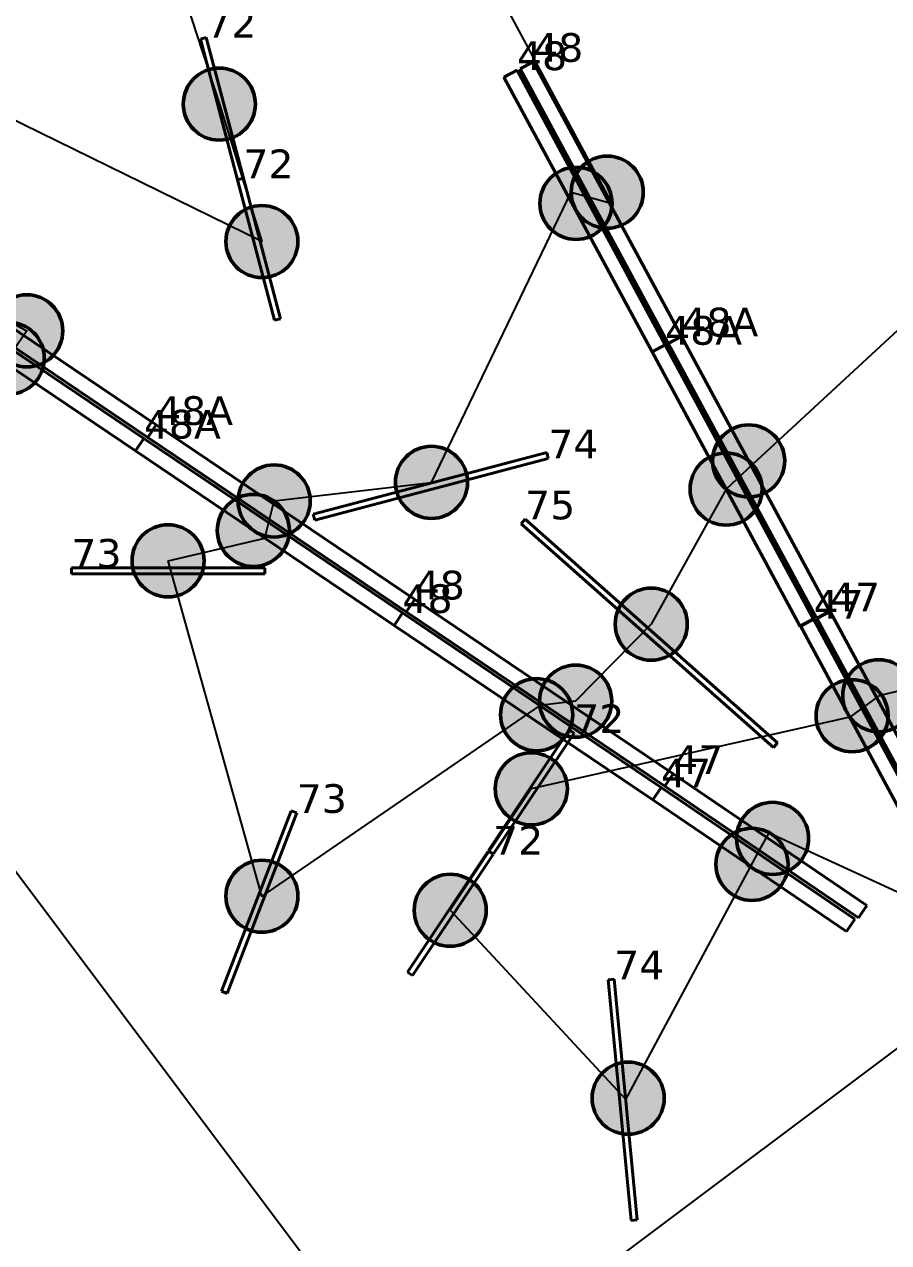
# Model space of a CAD drawing. Header units: millimetres. Extents: x -243740 to 150609, y -473655 to -165121.
# Drawn here: x 41492 to 46918, y -346754 to -339110 of the extents above; entities that cross this region are included whole.
import ezdxf

# ---------------------------------------------------------------- set-up
doc = ezdxf.new("R2010")
doc.units = ezdxf.units.MM
doc.layers.add('_Гр.ЩД-1C.10.4.I7.8', color=6, linetype='Continuous')
doc.layers.add('_Гр.ЩД-1C.10.4.I8.1', color=6, linetype='Continuous')
for name, color, linetype, lineweight in [('_освещение_dali', 3, 'Continuous', 50), ('DLX_FL1_LUM 122', 1, 'Continuous', 40), ('DLX_FL1_LUM 222', 5, 'Continuous', 40), ('DLX_LUM 12', 5, 'Continuous', 40), ('DLX_LUM 17', 5, 'Continuous', 40), ('DLX_LUM 4', 5, 'Continuous', 40), ('DLX_LUM 6', 5, 'Continuous', 40), ('DLX_LUM 9', 5, 'Continuous', 40)]:
    doc.layers.add(name, color=color, linetype=linetype, lineweight=lineweight)
doc.styles.add('TableTextStyle', font='')
doc.styles.get('TableTextStyle').set_extended_font_data('VERDANA.TTF')
doc.linetypes.add('Truba', pattern='A,3e-05,[4,MSH_7,S=1,R=0,X=0,Y=0],-3.022072', length=3.022102)

# ---------------------------------------------------------------- blocks, each defined once
blk = doc.blocks.new('A$Caabd1818')
at = {"layer": 'DLX_FL1_LUM 122'}
for points in [[(41564.2, 56409.7, 0), (41646.9, 56454.3, 0)], [(41646.9, 56454.3, 0), (41564.2, 56409.7, 0)], [(41646.9, 56454.3, 0), (41564.2, 56409.7, 0)], [(41564.2, 56409.7, 0), (41646.9, 56454.3, 0)], [(41646.9, 56454.3, 0), (41646.9, 56454.3, 0)], [(41646.9, 56454.3, 0), (42577.1, 54731.4, 0)], [(42577.1, 54731.4, 0), (41646.9, 56454.3, 0)], [(41646.9, 56454.3, 0), (41646.9, 56454.3, 0)], [(42577.1, 54731.4, 0), (41646.9, 56454.3, 0)], [(41646.9, 56454.3, 0), (42577.1, 54731.4, 0)], [(41462.4, 56357.5, 0), (41545.2, 56402.1, 0)], [(41545.2, 56402.1, 0), (41462.4, 56357.5, 0)], [(41545.2, 56402.1, 0), (41462.4, 56357.5, 0)], [(41462.4, 56357.5, 0), (41545.2, 56402.1, 0)], [(42392.6, 54634.5, 0), (41462.4, 56357.5, 0)], [(41462.4, 56357.5, 0), (41462.4, 56357.5, 0)], [(41462.4, 56357.5, 0), (42392.6, 54634.5, 0)], [(41462.4, 56357.5, 0), (41462.4, 56357.5, 0)], [(41462.4, 56357.5, 0), (42392.6, 54634.5, 0)], [(42392.6, 54634.5, 0), (41462.4, 56357.5, 0)], [(41545.2, 56402.1, 0), (41545.2, 56402.1, 0)], [(41545.2, 56402.1, 0), (42475.4, 54679.2, 0)], [(42475.4, 54679.2, 0), (41545.2, 56402.1, 0)], [(41545.2, 56402.1, 0), (41545.2, 56402.1, 0)], [(42475.4, 54679.2, 0), (41545.2, 56402.1, 0)], [(41545.2, 56402.1, 0), (42475.4, 54679.2, 0)], [(42494.4, 54686.7, 0), (41564.2, 56409.7, 0)], [(41564.2, 56409.7, 0), (41564.2, 56409.7, 0)], [(41564.2, 56409.7, 0), (42494.4, 54686.7, 0)], [(41564.2, 56409.7, 0), (41564.2, 56409.7, 0)], [(41564.2, 56409.7, 0), (42494.4, 54686.7, 0)], [(42494.4, 54686.7, 0), (41564.2, 56409.7, 0)], [(38296.7, 55820.7, 0), (38349.3, 55898.6, 0)], [(38349.3, 55898.6, 0), (38296.7, 55820.7, 0)], [(38349.3, 55898.6, 0), (38296.7, 55820.7, 0)], [(38296.7, 55820.7, 0), (38349.3, 55898.6, 0)], [(38349.3, 55898.6, 0), (38349.3, 55898.6, 0)], [(38349.3, 55898.6, 0), (39972.7, 54803.9, 0)], [(39972.7, 54803.9, 0), (38349.3, 55898.6, 0)], [(38349.3, 55898.6, 0), (38349.3, 55898.6, 0)], [(39972.7, 54803.9, 0), (38349.3, 55898.6, 0)], [(38349.3, 55898.6, 0), (39972.7, 54803.9, 0)], [(38220.2, 55735.5, 0), (38272.8, 55813.4, 0)], [(38272.8, 55813.4, 0), (38220.2, 55735.5, 0)], [(38272.8, 55813.4, 0), (38220.2, 55735.5, 0)], [(38220.2, 55735.5, 0), (38272.8, 55813.4, 0)], [(38272.8, 55813.4, 0), (38272.8, 55813.4, 0)], [(38272.8, 55813.4, 0), (39896.2, 54718.7, 0)], [(39896.2, 54718.7, 0), (38272.8, 55813.4, 0)], [(38272.8, 55813.4, 0), (38272.8, 55813.4, 0)], [(39896.2, 54718.7, 0), (38272.8, 55813.4, 0)], [(38272.8, 55813.4, 0), (39896.2, 54718.7, 0)], [(39920.1, 54726, 0), (38296.7, 55820.7, 0)], [(38296.7, 55820.7, 0), (38296.7, 55820.7, 0)], [(38296.7, 55820.7, 0), (39920.1, 54726, 0)], [(38296.7, 55820.7, 0), (38296.7, 55820.7, 0)], [(38296.7, 55820.7, 0), (39920.1, 54726, 0)], [(39920.1, 54726, 0), (38296.7, 55820.7, 0)], [(39843.6, 54640.8, 0), (38220.2, 55735.5, 0)], [(38220.2, 55735.5, 0), (38220.2, 55735.5, 0)], [(38220.2, 55735.5, 0), (39843.6, 54640.8, 0)], [(38220.2, 55735.5, 0), (38220.2, 55735.5, 0)], [(38220.2, 55735.5, 0), (39843.6, 54640.8, 0)], [(39843.6, 54640.8, 0), (38220.2, 55735.5, 0)], [(39972.7, 54803.9, 0), (39920.1, 54726, 0)], [(39920.1, 54726, 0), (39972.7, 54803.9, 0)], [(39920.1, 54726, 0), (39972.7, 54803.9, 0)], [(39972.7, 54803.9, 0), (39920.1, 54726, 0)], [(39972.7, 54803.9, 0), (39972.7, 54803.9, 0)], [(39972.7, 54803.9, 0), (39972.7, 54803.9, 0)], [(39896.2, 54718.7, 0), (39843.6, 54640.8, 0)], [(39843.6, 54640.8, 0), (39896.2, 54718.7, 0)], [(39843.6, 54640.8, 0), (39896.2, 54718.7, 0)], [(39896.2, 54718.7, 0), (39843.6, 54640.8, 0)], [(39896.2, 54718.7, 0), (39896.2, 54718.7, 0)], [(39896.2, 54718.7, 0), (39896.2, 54718.7, 0)], [(39920.1, 54726, 0), (39920.1, 54726, 0)], [(39920.1, 54726, 0), (39920.1, 54726, 0)], [(42475.4, 54679.2, 0), (42392.6, 54634.5, 0)], [(42392.6, 54634.5, 0), (42475.4, 54679.2, 0)], [(42392.6, 54634.5, 0), (42475.4, 54679.2, 0)], [(42475.4, 54679.2, 0), (42392.6, 54634.5, 0)], [(42475.4, 54679.2, 0), (42475.4, 54679.2, 0)], [(42475.4, 54679.2, 0), (42475.4, 54679.2, 0)], [(42577.1, 54731.4, 0), (42494.4, 54686.7, 0)], [(42494.4, 54686.7, 0), (42577.1, 54731.4, 0)], [(42494.4, 54686.7, 0), (42577.1, 54731.4, 0)], [(42577.1, 54731.4, 0), (42494.4, 54686.7, 0)], [(42494.4, 54686.7, 0), (42494.4, 54686.7, 0)], [(42494.4, 54686.7, 0), (42494.4, 54686.7, 0)], [(42577.1, 54731.4, 0), (42577.1, 54731.4, 0)], [(42577.1, 54731.4, 0), (42577.1, 54731.4, 0)], [(39843.6, 54640.8, 0), (39843.6, 54640.8, 0)], [(39843.6, 54640.8, 0), (39843.6, 54640.8, 0)], [(42392.6, 54634.5, 0), (42392.6, 54634.5, 0)], [(42392.6, 54634.5, 0), (42392.6, 54634.5, 0)]]:
    blk.add_polyline3d(points, dxfattribs=at)
at = {"layer": 'DLX_FL1_LUM 222'}
for points in [[(40634, 58132.6, 0), (40716.7, 58177.3, 0)], [(40716.7, 58177.3, 0), (40634, 58132.6, 0)], [(40716.7, 58177.3, 0), (40634, 58132.6, 0)], [(40634, 58132.6, 0), (40716.7, 58177.3, 0)], [(40716.7, 58177.3, 0), (40716.7, 58177.3, 0)], [(40716.7, 58177.3, 0), (41646.9, 56454.3, 0)], [(41646.9, 56454.3, 0), (40716.7, 58177.3, 0)], [(40716.7, 58177.3, 0), (40716.7, 58177.3, 0)], [(41646.9, 56454.3, 0), (40716.7, 58177.3, 0)], [(40716.7, 58177.3, 0), (41646.9, 56454.3, 0)], [(40532.2, 58080.4, 0), (40615, 58125.1, 0)], [(40615, 58125.1, 0), (40532.2, 58080.4, 0)], [(40615, 58125.1, 0), (40532.2, 58080.4, 0)], [(40532.2, 58080.4, 0), (40615, 58125.1, 0)], [(40615, 58125.1, 0), (40615, 58125.1, 0)], [(40615, 58125.1, 0), (41545.2, 56402.1, 0)], [(41545.2, 56402.1, 0), (40615, 58125.1, 0)], [(40615, 58125.1, 0), (40615, 58125.1, 0)], [(41545.2, 56402.1, 0), (40615, 58125.1, 0)], [(40615, 58125.1, 0), (41545.2, 56402.1, 0)], [(41564.2, 56409.7, 0), (40634, 58132.6, 0)], [(40634, 58132.6, 0), (40634, 58132.6, 0)], [(40634, 58132.6, 0), (41564.2, 56409.7, 0)], [(40634, 58132.6, 0), (40634, 58132.6, 0)], [(40634, 58132.6, 0), (41564.2, 56409.7, 0)], [(41564.2, 56409.7, 0), (40634, 58132.6, 0)], [(41462.4, 56357.5, 0), (40532.2, 58080.4, 0)], [(40532.2, 58080.4, 0), (40532.2, 58080.4, 0)], [(40532.2, 58080.4, 0), (41462.4, 56357.5, 0)], [(40532.2, 58080.4, 0), (40532.2, 58080.4, 0)], [(40532.2, 58080.4, 0), (41462.4, 56357.5, 0)], [(41462.4, 56357.5, 0), (40532.2, 58080.4, 0)], [(36725.9, 56993.3, 0), (38349.3, 55898.6, 0)], [(38349.3, 55898.6, 0), (36725.9, 56993.3, 0)], [(38349.3, 55898.6, 0), (36725.9, 56993.3, 0)], [(36725.9, 56993.3, 0), (38349.3, 55898.6, 0)], [(36649.4, 56908.1, 0), (38272.8, 55813.4, 0)], [(38272.8, 55813.4, 0), (36649.4, 56908.1, 0)], [(38272.8, 55813.4, 0), (36649.4, 56908.1, 0)], [(36649.4, 56908.1, 0), (38272.8, 55813.4, 0)], [(38296.7, 55820.7, 0), (36673.3, 56915.4, 0)], [(36673.3, 56915.4, 0), (38296.7, 55820.7, 0)], [(36673.3, 56915.4, 0), (38296.7, 55820.7, 0)], [(38296.7, 55820.7, 0), (36673.3, 56915.4, 0)], [(38220.2, 55735.5, 0), (36596.8, 56830.2, 0)], [(36596.8, 56830.2, 0), (38220.2, 55735.5, 0)], [(36596.8, 56830.2, 0), (38220.2, 55735.5, 0)], [(38220.2, 55735.5, 0), (36596.8, 56830.2, 0)], [(41646.9, 56454.3, 0), (41564.2, 56409.7, 0)], [(41564.2, 56409.7, 0), (41646.9, 56454.3, 0)], [(41564.2, 56409.7, 0), (41646.9, 56454.3, 0)], [(41646.9, 56454.3, 0), (41564.2, 56409.7, 0)], [(41646.9, 56454.3, 0), (41646.9, 56454.3, 0)], [(41646.9, 56454.3, 0), (41646.9, 56454.3, 0)], [(41545.2, 56402.1, 0), (41462.4, 56357.5, 0)], [(41462.4, 56357.5, 0), (41545.2, 56402.1, 0)], [(41462.4, 56357.5, 0), (41545.2, 56402.1, 0)], [(41545.2, 56402.1, 0), (41462.4, 56357.5, 0)], [(41462.4, 56357.5, 0), (41462.4, 56357.5, 0)], [(41462.4, 56357.5, 0), (41462.4, 56357.5, 0)], [(41545.2, 56402.1, 0), (41545.2, 56402.1, 0)], [(41545.2, 56402.1, 0), (41545.2, 56402.1, 0)], [(41564.2, 56409.7, 0), (41564.2, 56409.7, 0)], [(41564.2, 56409.7, 0), (41564.2, 56409.7, 0)], [(38349.3, 55898.6, 0), (38296.7, 55820.7, 0)], [(38296.7, 55820.7, 0), (38349.3, 55898.6, 0)], [(38296.7, 55820.7, 0), (38349.3, 55898.6, 0)], [(38349.3, 55898.6, 0), (38296.7, 55820.7, 0)], [(38349.3, 55898.6, 0), (38349.3, 55898.6, 0)], [(38349.3, 55898.6, 0), (38349.3, 55898.6, 0)], [(38272.8, 55813.4, 0), (38220.2, 55735.5, 0)], [(38220.2, 55735.5, 0), (38272.8, 55813.4, 0)], [(38220.2, 55735.5, 0), (38272.8, 55813.4, 0)], [(38272.8, 55813.4, 0), (38220.2, 55735.5, 0)], [(38272.8, 55813.4, 0), (38272.8, 55813.4, 0)], [(38272.8, 55813.4, 0), (38272.8, 55813.4, 0)], [(38296.7, 55820.7, 0), (38296.7, 55820.7, 0)], [(38296.7, 55820.7, 0), (38296.7, 55820.7, 0)], [(38220.2, 55735.5, 0), (38220.2, 55735.5, 0)], [(38220.2, 55735.5, 0), (38220.2, 55735.5, 0)], [(39920.1, 54726, 0), (39972.7, 54803.9, 0)], [(39972.7, 54803.9, 0), (39920.1, 54726, 0)], [(39972.7, 54803.9, 0), (39920.1, 54726, 0)], [(39920.1, 54726, 0), (39972.7, 54803.9, 0)], [(39972.7, 54803.9, 0), (39972.7, 54803.9, 0)], [(39972.7, 54803.9, 0), (41596.1, 53709.2, 0)], [(41596.1, 53709.2, 0), (39972.7, 54803.9, 0)], [(39972.7, 54803.9, 0), (39972.7, 54803.9, 0)], [(41596.1, 53709.2, 0), (39972.7, 54803.9, 0)], [(39972.7, 54803.9, 0), (41596.1, 53709.2, 0)], [(39843.6, 54640.8, 0), (39896.2, 54718.7, 0)], [(39896.2, 54718.7, 0), (39843.6, 54640.8, 0)], [(39896.2, 54718.7, 0), (39843.6, 54640.8, 0)], [(39843.6, 54640.8, 0), (39896.2, 54718.7, 0)], [(39896.2, 54718.7, 0), (39896.2, 54718.7, 0)], [(39896.2, 54718.7, 0), (41519.6, 53624, 0)], [(41519.6, 53624, 0), (39896.2, 54718.7, 0)], [(39896.2, 54718.7, 0), (39896.2, 54718.7, 0)], [(41519.6, 53624, 0), (39896.2, 54718.7, 0)], [(39896.2, 54718.7, 0), (41519.6, 53624, 0)], [(41543.5, 53631.3, 0), (39920.1, 54726, 0)], [(39920.1, 54726, 0), (39920.1, 54726, 0)], [(39920.1, 54726, 0), (41543.5, 53631.3, 0)], [(39920.1, 54726, 0), (39920.1, 54726, 0)], [(39920.1, 54726, 0), (41543.5, 53631.3, 0)], [(41543.5, 53631.3, 0), (39920.1, 54726, 0)], [(41467, 53546.1, 0), (39843.6, 54640.8, 0)], [(39843.6, 54640.8, 0), (39843.6, 54640.8, 0)], [(39843.6, 54640.8, 0), (41467, 53546.1, 0)], [(39843.6, 54640.8, 0), (39843.6, 54640.8, 0)], [(39843.6, 54640.8, 0), (41467, 53546.1, 0)], [(41467, 53546.1, 0), (39843.6, 54640.8, 0)], [(41596.1, 53709.2, 0), (41543.5, 53631.3, 0)], [(41543.5, 53631.3, 0), (41596.1, 53709.2, 0)], [(41543.5, 53631.3, 0), (41596.1, 53709.2, 0)], [(41596.1, 53709.2, 0), (41543.5, 53631.3, 0)], [(41596.1, 53709.2, 0), (41596.1, 53709.2, 0)], [(41596.1, 53709.2, 0), (41596.1, 53709.2, 0)], [(41519.6, 53624, 0), (41467, 53546.1, 0)], [(41467, 53546.1, 0), (41519.6, 53624, 0)], [(41467, 53546.1, 0), (41519.6, 53624, 0)], [(41519.6, 53624, 0), (41467, 53546.1, 0)], [(41519.6, 53624, 0), (41519.6, 53624, 0)], [(41519.6, 53624, 0), (41519.6, 53624, 0)], [(41543.5, 53631.3, 0), (41543.5, 53631.3, 0)], [(41543.5, 53631.3, 0), (41543.5, 53631.3, 0)], [(41467, 53546.1, 0), (41467, 53546.1, 0)], [(41467, 53546.1, 0), (41467, 53546.1, 0)]]:
    blk.add_polyline3d(points, dxfattribs=at)
at = {"layer": 'DLX_LUM 12'}
for points in [[(39336, 55338.5, 0), (40801.7, 55725.7, 0)], [(40801.7, 55725.7, 0), (39336, 55338.5, 0)], [(40801.7, 55725.7, 0), (39336, 55338.5, 0)], [(39336, 55338.5, 0), (40801.7, 55725.7, 0)], [(40811.4, 55688.9, 0), (39345.7, 55301.8, 0)], [(39345.7, 55301.8, 0), (40811.4, 55688.9, 0)], [(39345.7, 55301.8, 0), (40811.4, 55688.9, 0)], [(40811.4, 55688.9, 0), (39345.7, 55301.8, 0)], [(40801.7, 55725.7, 0), (40801.7, 55725.7, 0)], [(40801.7, 55725.7, 0), (40811.4, 55688.9, 0)], [(40811.4, 55688.9, 0), (40801.7, 55725.7, 0)], [(40801.7, 55725.7, 0), (40801.7, 55725.7, 0)], [(40811.4, 55688.9, 0), (40801.7, 55725.7, 0)], [(40801.7, 55725.7, 0), (40811.4, 55688.9, 0)], [(40811.4, 55688.9, 0), (40811.4, 55688.9, 0)], [(40811.4, 55688.9, 0), (40811.4, 55688.9, 0)], [(39345.7, 55301.8, 0), (39336, 55338.5, 0)], [(39336, 55338.5, 0), (39336, 55338.5, 0)], [(39336, 55338.5, 0), (39345.7, 55301.8, 0)], [(39336, 55338.5, 0), (39336, 55338.5, 0)], [(39336, 55338.5, 0), (39345.7, 55301.8, 0)], [(39345.7, 55301.8, 0), (39336, 55338.5, 0)], [(39345.7, 55301.8, 0), (39345.7, 55301.8, 0)], [(39345.7, 55301.8, 0), (39345.7, 55301.8, 0)], [(41187.5, 52416.6, 0), (41225.3, 52420.3, 0)], [(41225.3, 52420.3, 0), (41187.5, 52416.6, 0)], [(41225.3, 52420.3, 0), (41187.5, 52416.6, 0)], [(41187.5, 52416.6, 0), (41225.3, 52420.3, 0)], [(41331.7, 50907.5, 0), (41187.5, 52416.6, 0)], [(41187.5, 52416.6, 0), (41187.5, 52416.6, 0)], [(41187.5, 52416.6, 0), (41331.7, 50907.5, 0)], [(41187.5, 52416.6, 0), (41187.5, 52416.6, 0)], [(41187.5, 52416.6, 0), (41331.7, 50907.5, 0)], [(41331.7, 50907.5, 0), (41187.5, 52416.6, 0)], [(41225.3, 52420.3, 0), (41225.3, 52420.3, 0)], [(41225.3, 52420.3, 0), (41369.6, 50911.1, 0)], [(41369.6, 50911.1, 0), (41225.3, 52420.3, 0)], [(41225.3, 52420.3, 0), (41225.3, 52420.3, 0)], [(41369.6, 50911.1, 0), (41225.3, 52420.3, 0)], [(41225.3, 52420.3, 0), (41369.6, 50911.1, 0)], [(41369.6, 50911.1, 0), (41331.7, 50907.5, 0)], [(41331.7, 50907.5, 0), (41369.6, 50911.1, 0)], [(41331.7, 50907.5, 0), (41369.6, 50911.1, 0)], [(41369.6, 50911.1, 0), (41331.7, 50907.5, 0)], [(41331.7, 50907.5, 0), (41331.7, 50907.5, 0)], [(41331.7, 50907.5, 0), (41331.7, 50907.5, 0)], [(41369.6, 50911.1, 0), (41369.6, 50911.1, 0)], [(41369.6, 50911.1, 0), (41369.6, 50911.1, 0)]]:
    blk.add_polyline3d(points, dxfattribs=at)
at = {"layer": 'DLX_LUM 17'}
for points in [[(40640.7, 55278.1, 0), (40665.8, 55306.5, 0)], [(40665.8, 55306.5, 0), (40640.7, 55278.1, 0)], [(40665.8, 55306.5, 0), (40640.7, 55278.1, 0)], [(40640.7, 55278.1, 0), (40665.8, 55306.5, 0)], [(42225.1, 53875.6, 0), (40640.7, 55278.1, 0)], [(40640.7, 55278.1, 0), (40640.7, 55278.1, 0)], [(40640.7, 55278.1, 0), (42225.1, 53875.6, 0)], [(40640.7, 55278.1, 0), (40640.7, 55278.1, 0)], [(40640.7, 55278.1, 0), (42225.1, 53875.6, 0)], [(42225.1, 53875.6, 0), (40640.7, 55278.1, 0)], [(40665.8, 55306.5, 0), (40665.8, 55306.5, 0)], [(40665.8, 55306.5, 0), (42250.3, 53904, 0)], [(42250.3, 53904, 0), (40665.8, 55306.5, 0)], [(40665.8, 55306.5, 0), (40665.8, 55306.5, 0)], [(42250.3, 53904, 0), (40665.8, 55306.5, 0)], [(40665.8, 55306.5, 0), (42250.3, 53904, 0)], [(42250.3, 53904, 0), (42225.1, 53875.6, 0)], [(42225.1, 53875.6, 0), (42250.3, 53904, 0)], [(42225.1, 53875.6, 0), (42250.3, 53904, 0)], [(42250.3, 53904, 0), (42225.1, 53875.6, 0)], [(42250.3, 53904, 0), (42250.3, 53904, 0)], [(42250.3, 53904, 0), (42250.3, 53904, 0)], [(42225.1, 53875.6, 0), (42225.1, 53875.6, 0)], [(42225.1, 53875.6, 0), (42225.1, 53875.6, 0)]]:
    blk.add_polyline3d(points, dxfattribs=at)
at = {"layer": 'DLX_LUM 4'}
for points in [[(42394, 54638.2, 0), (42476.7, 54682.9, 0)], [(42476.7, 54682.9, 0), (42394, 54638.2, 0)], [(42476.7, 54682.9, 0), (42394, 54638.2, 0)], [(42394, 54638.2, 0), (42476.7, 54682.9, 0)], [(42476.7, 54682.9, 0), (42476.7, 54682.9, 0)], [(42476.7, 54682.9, 0), (43175.1, 53389.4, 0)], [(43175.1, 53389.4, 0), (42476.7, 54682.9, 0)], [(42476.7, 54682.9, 0), (42476.7, 54682.9, 0)], [(43175.1, 53389.4, 0), (42476.7, 54682.9, 0)], [(42476.7, 54682.9, 0), (43175.1, 53389.4, 0)], [(42497.7, 54683.6, 0), (42580.4, 54728.2, 0)], [(42580.4, 54728.2, 0), (42497.7, 54683.6, 0)], [(42580.4, 54728.2, 0), (42497.7, 54683.6, 0)], [(42497.7, 54683.6, 0), (42580.4, 54728.2, 0)], [(43196.1, 53390.1, 0), (42497.7, 54683.6, 0)], [(42497.7, 54683.6, 0), (42497.7, 54683.6, 0)], [(42497.7, 54683.6, 0), (43196.1, 53390.1, 0)], [(42497.7, 54683.6, 0), (42497.7, 54683.6, 0)], [(42497.7, 54683.6, 0), (43196.1, 53390.1, 0)], [(43196.1, 53390.1, 0), (42497.7, 54683.6, 0)], [(42580.4, 54728.2, 0), (42580.4, 54728.2, 0)], [(42580.4, 54728.2, 0), (43278.8, 53434.7, 0)], [(43278.8, 53434.7, 0), (42580.4, 54728.2, 0)], [(42580.4, 54728.2, 0), (42580.4, 54728.2, 0)], [(43278.8, 53434.7, 0), (42580.4, 54728.2, 0)], [(42580.4, 54728.2, 0), (43278.8, 53434.7, 0)], [(43092.3, 53344.7, 0), (42394, 54638.2, 0)], [(42394, 54638.2, 0), (42394, 54638.2, 0)], [(42394, 54638.2, 0), (43092.3, 53344.7, 0)], [(42394, 54638.2, 0), (42394, 54638.2, 0)], [(42394, 54638.2, 0), (43092.3, 53344.7, 0)], [(43092.3, 53344.7, 0), (42394, 54638.2, 0)], [(41543.4, 53631.4, 0), (41596.2, 53709.1, 0)], [(41596.2, 53709.1, 0), (41543.4, 53631.4, 0)], [(41596.2, 53709.1, 0), (41543.4, 53631.4, 0)], [(41543.4, 53631.4, 0), (41596.2, 53709.1, 0)], [(41596.2, 53709.1, 0), (41596.2, 53709.1, 0)], [(41596.2, 53709.1, 0), (42811.8, 52882.6, 0)], [(42811.8, 52882.6, 0), (41596.2, 53709.1, 0)], [(41596.2, 53709.1, 0), (41596.2, 53709.1, 0)], [(42811.8, 52882.6, 0), (41596.2, 53709.1, 0)], [(41596.2, 53709.1, 0), (42811.8, 52882.6, 0)], [(41466.9, 53546.2, 0), (41519.7, 53623.9, 0)], [(41519.7, 53623.9, 0), (41466.9, 53546.2, 0)], [(41519.7, 53623.9, 0), (41466.9, 53546.2, 0)], [(41466.9, 53546.2, 0), (41519.7, 53623.9, 0)], [(41519.7, 53623.9, 0), (41519.7, 53623.9, 0)], [(41519.7, 53623.9, 0), (42735.3, 52797.4, 0)], [(42735.3, 52797.4, 0), (41519.7, 53623.9, 0)], [(41519.7, 53623.9, 0), (41519.7, 53623.9, 0)], [(42735.3, 52797.4, 0), (41519.7, 53623.9, 0)], [(41519.7, 53623.9, 0), (42735.3, 52797.4, 0)], [(42759, 52804.8, 0), (41543.4, 53631.4, 0)], [(41543.4, 53631.4, 0), (41543.4, 53631.4, 0)], [(41543.4, 53631.4, 0), (42759, 52804.8, 0)], [(41543.4, 53631.4, 0), (41543.4, 53631.4, 0)], [(41543.4, 53631.4, 0), (42759, 52804.8, 0)], [(42759, 52804.8, 0), (41543.4, 53631.4, 0)], [(42682.5, 52719.6, 0), (41466.9, 53546.2, 0)], [(41466.9, 53546.2, 0), (41466.9, 53546.2, 0)], [(41466.9, 53546.2, 0), (42682.5, 52719.6, 0)], [(41466.9, 53546.2, 0), (41466.9, 53546.2, 0)], [(41466.9, 53546.2, 0), (42682.5, 52719.6, 0)], [(42682.5, 52719.6, 0), (41466.9, 53546.2, 0)], [(42811.8, 52882.6, 0), (42759, 52804.8, 0)], [(42759, 52804.8, 0), (42811.8, 52882.6, 0)], [(42759, 52804.8, 0), (42811.8, 52882.6, 0)], [(42811.8, 52882.6, 0), (42759, 52804.8, 0)], [(42811.8, 52882.6, 0), (42811.8, 52882.6, 0)], [(42811.8, 52882.6, 0), (42811.8, 52882.6, 0)], [(42735.3, 52797.4, 0), (42682.5, 52719.6, 0)], [(42682.5, 52719.6, 0), (42735.3, 52797.4, 0)], [(42682.5, 52719.6, 0), (42735.3, 52797.4, 0)], [(42735.3, 52797.4, 0), (42682.5, 52719.6, 0)], [(42735.3, 52797.4, 0), (42735.3, 52797.4, 0)], [(42735.3, 52797.4, 0), (42735.3, 52797.4, 0)], [(42759, 52804.8, 0), (42759, 52804.8, 0)], [(42759, 52804.8, 0), (42759, 52804.8, 0)], [(42682.5, 52719.6, 0), (42682.5, 52719.6, 0)], [(42682.5, 52719.6, 0), (42682.5, 52719.6, 0)]]:
    blk.add_polyline3d(points, dxfattribs=at)
at = {"layer": 'DLX_LUM 6'}
for points in [[(37817.7, 54964.9, 0), (37817.7, 55002.9, 0)], [(37817.7, 55002.9, 0), (37817.7, 55002.9, 0)], [(37817.7, 55002.9, 0), (37817.7, 54964.9, 0)], [(37817.7, 55002.9, 0), (39031.7, 55002.9, 0)], [(39031.7, 55002.9, 0), (37817.7, 55002.9, 0)], [(37817.7, 55002.9, 0), (37817.7, 55002.9, 0)], [(39031.7, 55002.9, 0), (37817.7, 55002.9, 0)], [(37817.7, 55002.9, 0), (37817.7, 54964.9, 0)], [(37817.7, 54964.9, 0), (37817.7, 55002.9, 0)], [(37817.7, 55002.9, 0), (39031.7, 55002.9, 0)], [(39031.7, 54964.9, 0), (37817.7, 54964.9, 0)], [(37817.7, 54964.9, 0), (37817.7, 54964.9, 0)], [(37817.7, 54964.9, 0), (39031.7, 54964.9, 0)], [(37817.7, 54964.9, 0), (37817.7, 54964.9, 0)], [(37817.7, 54964.9, 0), (39031.7, 54964.9, 0)], [(39031.7, 54964.9, 0), (37817.7, 54964.9, 0)], [(39031.7, 55002.9, 0), (39031.7, 55002.9, 0)], [(39031.7, 55002.9, 0), (39031.7, 54964.9, 0)], [(39031.7, 54964.9, 0), (39031.7, 55002.9, 0)], [(39031.7, 55002.9, 0), (39031.7, 55002.9, 0)], [(39031.7, 54964.9, 0), (39031.7, 55002.9, 0)], [(39031.7, 55002.9, 0), (39031.7, 54964.9, 0)], [(39031.7, 54964.9, 0), (39031.7, 54964.9, 0)], [(39031.7, 54964.9, 0), (39031.7, 54964.9, 0)], [(38760, 52345.5, 0), (39197.2, 53478.1, 0)], [(39197.2, 53478.1, 0), (38760, 52345.5, 0)], [(39197.2, 53478.1, 0), (38760, 52345.5, 0)], [(38760, 52345.5, 0), (39197.2, 53478.1, 0)], [(39232.6, 53464.4, 0), (38795.5, 52331.8, 0)], [(38795.5, 52331.8, 0), (39232.6, 53464.4, 0)], [(38795.5, 52331.8, 0), (39232.6, 53464.4, 0)], [(39232.6, 53464.4, 0), (38795.5, 52331.8, 0)], [(39197.2, 53478.1, 0), (39197.2, 53478.1, 0)], [(39197.2, 53478.1, 0), (39232.6, 53464.4, 0)], [(39232.6, 53464.4, 0), (39197.2, 53478.1, 0)], [(39197.2, 53478.1, 0), (39197.2, 53478.1, 0)], [(39232.6, 53464.4, 0), (39197.2, 53478.1, 0)], [(39197.2, 53478.1, 0), (39232.6, 53464.4, 0)], [(39232.6, 53464.4, 0), (39232.6, 53464.4, 0)], [(39232.6, 53464.4, 0), (39232.6, 53464.4, 0)], [(38760, 52345.5, 0), (38760, 52345.5, 0)], [(38795.5, 52331.8, 0), (38760, 52345.5, 0)], [(38760, 52345.5, 0), (38760, 52345.5, 0)], [(38760, 52345.5, 0), (38795.5, 52331.8, 0)], [(38760, 52345.5, 0), (38795.5, 52331.8, 0)], [(38795.5, 52331.8, 0), (38760, 52345.5, 0)], [(38795.5, 52331.8, 0), (38795.5, 52331.8, 0)], [(38795.5, 52331.8, 0), (38795.5, 52331.8, 0)]]:
    blk.add_polyline3d(points, dxfattribs=at)
at = {"layer": 'DLX_LUM 9'}
for points in [[(38627.8, 58319.2, 0), (38664.5, 58328.9, 0)], [(38664.5, 58328.9, 0), (38627.8, 58319.2, 0)], [(38664.5, 58328.9, 0), (38627.8, 58319.2, 0)], [(38627.8, 58319.2, 0), (38664.5, 58328.9, 0)], [(38664.5, 58328.9, 0), (38664.5, 58328.9, 0)], [(38664.5, 58328.9, 0), (38897.4, 57447.1, 0)], [(38897.4, 57447.1, 0), (38664.5, 58328.9, 0)], [(38664.5, 58328.9, 0), (38664.5, 58328.9, 0)], [(38897.4, 57447.1, 0), (38664.5, 58328.9, 0)], [(38664.5, 58328.9, 0), (38897.4, 57447.1, 0)], [(38860.6, 57437.4, 0), (38627.8, 58319.2, 0)], [(38627.8, 58319.2, 0), (38627.8, 58319.2, 0)], [(38627.8, 58319.2, 0), (38860.6, 57437.4, 0)], [(38627.8, 58319.2, 0), (38627.8, 58319.2, 0)], [(38627.8, 58319.2, 0), (38860.6, 57437.4, 0)], [(38860.6, 57437.4, 0), (38627.8, 58319.2, 0)], [(38897.4, 57447.1, 0), (38860.6, 57437.4, 0)], [(38860.6, 57437.4, 0), (38897.4, 57447.1, 0)], [(38860.6, 57437.4, 0), (38897.4, 57447.1, 0)], [(38897.4, 57447.1, 0), (38860.6, 57437.4, 0)], [(38860.6, 57437.4, 0), (38860.6, 57437.4, 0)], [(38860.6, 57437.4, 0), (38860.6, 57437.4, 0)], [(38860.7, 57437.4, 0), (38897.4, 57447.1, 0)], [(38897.4, 57447.1, 0), (38860.7, 57437.4, 0)], [(38897.4, 57447.1, 0), (38860.7, 57437.4, 0)], [(38860.7, 57437.4, 0), (38897.4, 57447.1, 0)], [(39093.5, 56555.6, 0), (38860.7, 57437.4, 0)], [(38860.7, 57437.4, 0), (38860.7, 57437.4, 0)], [(38860.7, 57437.4, 0), (39093.5, 56555.6, 0)], [(38860.7, 57437.4, 0), (38860.7, 57437.4, 0)], [(38860.7, 57437.4, 0), (39093.5, 56555.6, 0)], [(39093.5, 56555.6, 0), (38860.7, 57437.4, 0)], [(38897.4, 57447.1, 0), (38897.4, 57447.1, 0)], [(38897.4, 57447.1, 0), (38897.4, 57447.1, 0)], [(38897.4, 57447.1, 0), (38897.4, 57447.1, 0)], [(38897.4, 57447.1, 0), (39130.3, 56565.3, 0)], [(39130.3, 56565.3, 0), (38897.4, 57447.1, 0)], [(38897.4, 57447.1, 0), (38897.4, 57447.1, 0)], [(39130.3, 56565.3, 0), (38897.4, 57447.1, 0)], [(38897.4, 57447.1, 0), (39130.3, 56565.3, 0)], [(39130.3, 56565.3, 0), (39093.5, 56555.6, 0)], [(39093.5, 56555.6, 0), (39130.3, 56565.3, 0)], [(39093.5, 56555.6, 0), (39130.3, 56565.3, 0)], [(39130.3, 56565.3, 0), (39093.5, 56555.6, 0)], [(39093.5, 56555.6, 0), (39093.5, 56555.6, 0)], [(39093.5, 56555.6, 0), (39093.5, 56555.6, 0)], [(39130.3, 56565.3, 0), (39130.3, 56565.3, 0)], [(39130.3, 56565.3, 0), (39130.3, 56565.3, 0)], [(40436.2, 53227.8, 0), (40942.8, 53986.1, 0)], [(40942.8, 53986.1, 0), (40436.2, 53227.8, 0)], [(40942.8, 53986.1, 0), (40436.2, 53227.8, 0)], [(40436.2, 53227.8, 0), (40942.8, 53986.1, 0)], [(40942.8, 53986.1, 0), (40942.8, 53986.1, 0)], [(40942.8, 53986.1, 0), (40974.4, 53965, 0)], [(40974.4, 53965, 0), (40942.8, 53986.1, 0)], [(40942.8, 53986.1, 0), (40942.8, 53986.1, 0)], [(40974.4, 53965, 0), (40942.8, 53986.1, 0)], [(40942.8, 53986.1, 0), (40974.4, 53965, 0)], [(40974.4, 53965, 0), (40467.8, 53206.7, 0)], [(40467.8, 53206.7, 0), (40974.4, 53965, 0)], [(40467.8, 53206.7, 0), (40974.4, 53965, 0)], [(40974.4, 53965, 0), (40467.8, 53206.7, 0)], [(40974.4, 53965, 0), (40974.4, 53965, 0)], [(40974.4, 53965, 0), (40974.4, 53965, 0)], [(39927.1, 52465.7, 0), (40433.7, 53224, 0)], [(40433.7, 53224, 0), (39927.1, 52465.7, 0)], [(40433.7, 53224, 0), (39927.1, 52465.7, 0)], [(39927.1, 52465.7, 0), (40433.7, 53224, 0)], [(40433.7, 53224, 0), (40433.7, 53224, 0)], [(40433.7, 53224, 0), (40465.3, 53202.9, 0)], [(40465.3, 53202.9, 0), (40433.7, 53224, 0)], [(40433.7, 53224, 0), (40433.7, 53224, 0)], [(40465.3, 53202.9, 0), (40433.7, 53224, 0)], [(40433.7, 53224, 0), (40465.3, 53202.9, 0)], [(40467.8, 53206.7, 0), (40436.2, 53227.8, 0)], [(40436.2, 53227.8, 0), (40436.2, 53227.8, 0)], [(40436.2, 53227.8, 0), (40467.8, 53206.7, 0)], [(40436.2, 53227.8, 0), (40436.2, 53227.8, 0)], [(40436.2, 53227.8, 0), (40467.8, 53206.7, 0)], [(40467.8, 53206.7, 0), (40436.2, 53227.8, 0)], [(40467.8, 53206.7, 0), (40467.8, 53206.7, 0)], [(40467.8, 53206.7, 0), (40467.8, 53206.7, 0)], [(40465.3, 53202.9, 0), (39958.7, 52444.6, 0)], [(39958.7, 52444.6, 0), (40465.3, 53202.9, 0)], [(39958.7, 52444.6, 0), (40465.3, 53202.9, 0)], [(40465.3, 53202.9, 0), (39958.7, 52444.6, 0)], [(40465.3, 53202.9, 0), (40465.3, 53202.9, 0)], [(40465.3, 53202.9, 0), (40465.3, 53202.9, 0)], [(39958.7, 52444.6, 0), (39927.1, 52465.7, 0)], [(39927.1, 52465.7, 0), (39927.1, 52465.7, 0)], [(39927.1, 52465.7, 0), (39958.7, 52444.6, 0)], [(39927.1, 52465.7, 0), (39927.1, 52465.7, 0)], [(39927.1, 52465.7, 0), (39958.7, 52444.6, 0)], [(39958.7, 52444.6, 0), (39927.1, 52465.7, 0)], [(39958.7, 52444.6, 0), (39958.7, 52444.6, 0)], [(39958.7, 52444.6, 0), (39958.7, 52444.6, 0)]]:
    blk.add_polyline3d(points, dxfattribs=at)
blk = doc.blocks.new('A$Cab2378fa')
at = {"lineweight": 25, "true_color": 0xfff5f5}
h = blk.add_hatch(color=7, dxfattribs=at)
h.dxf.hatch_style = 1
h.paths.add_polyline_path([(0, 0), (-141.6, -170.3, 0.174923), (3, -222.4, 0.197808), (162.3, -156.8)])
h.paths.add_polyline_path([(-163.2, 157.6), (0, 0), (147.8, 177.8, 0.175398), (3, 230.2, 0.209014)])
at = {"lineweight": 25}
h = blk.add_hatch(color=0, dxfattribs=at)
h.paths.add_polyline_path([(162.3, -156.8, 0.442338), (147.8, 177.8), (0, 0)])
h.paths.add_polyline_path([(-141.6, -170.3), (0, 0), (-163.2, 157.6, 0.430096)])
blk.add_circle((3, 3.9), 226.3)

msp = doc.modelspace()

# ---------------------------------------------------------------- linework, layer by layer
at = {"layer": '_Гр.ЩД-1C.10.4.I7.8', "ltscale": 100}
msp.add_lwpolyline([(52967.2, -340198.3), (49200.3, -342760.3), (46855.3, -343322.3), (46673, -343456.4), (44674.2, -343906.3), (44165.1, -344668.4), (45267.1, -345856.1), (46097.2, -344311.2), (46167.8, -344181.7), (47773.8, -344921.2), (47633.6, -344968.7), (47344.4, -345011.1), (47344.4, -345254.9), (27798, -359904), (34501.4, -385200.1)], dxfattribs=at)
at = {"layer": '_Гр.ЩД-1C.10.4.I8.1', "ltscale": 100}
for points in [[(41768.5, -336710.2), (42716, -339610), (42983.1, -340472.4), (40518.1, -339265.8), (39907.1, -339934.1), (39754.4, -340101.1), (41506.8, -341032.6), (41390.9, -341204.6), (39863, -342325.3), (43959.7, -347791.5), (27798, -359904), (34553, -385186.3)], [(48907, -337629.1), (47554.3, -340493.6), (46063.4, -341872.1), (45897.2, -342025.8), (45427.3, -342873.3), (44952.7, -343356.3), (44728.1, -343384.5), (42983.3, -344580.5), (42393.9, -342475.7), (43001.6, -342333.7), (43060.2, -342100.3), (44047.8, -341983.3), (44924.7, -340162.8), (45181.1, -340233.1), (43386.9, -336900)]]:
    msp.add_lwpolyline(points, dxfattribs=at)

# ---------------------------------------------------------------- block references
at = {"layer": '_освещение_dali', "color": 5, "ltscale": 100}
for p in [(42713, -339613.9), (45148.1, -340166.7), (44951.8, -340237), (42980.1, -340476.3), (41503.9, -341036.6), (41387.9, -341208.5), (44044.8, -341987.2), (42391, -342479.6), (45424.3, -342877.2), (44949.7, -343360.2), (46852.3, -343326.3), (44704.8, -343445.2), (46685.1, -343451.9), (44671.3, -343910.2), (46185.9, -344221.3), (46056.5, -344384.3), (42980.3, -344584.4), (44162.2, -344672.3), (45279.3, -345851.5)]:
    msp.add_blockref('A$Cab2378fa', p, dxfattribs=at)
at = {"layer": '_освещение_dali', "color": 1, "ltscale": 100}
for p in [(46035.6, -341852.9), (45894.3, -342029.7), (43057.2, -342104.2), (42926.4, -342288.8)]:
    msp.add_blockref('A$Cab2378fa', p, dxfattribs=at)
at = {"layer": 'Defpoints', "linetype": 'Truba', "ltscale": 100}
msp.add_blockref('A$Caabd1818', (3969.7, -397521.8), dxfattribs=at)

# ---------------------------------------------------------------- texts
at = {"layer": '_освещение_dali', "color": 213, "true_color": 0xcd85c3, "style": 'TableTextStyle'}
for s, p in [('72', (42634.2, -339192.9)), ('48', (44686.4, -339344.5)), ('48', (44584.6, -339396.7)), ('72', (42867.1, -340074.7)), ('48А', (45514.8, -341119.7)), ('48А', (45616.6, -341067.5)), ('48А', (42319, -341623.2)), ('48А', (42242.5, -341708.4)), ('74', (44781.1, -341832.9)), ('75', (44635.5, -342215.2)), ('73', (41787.3, -342518.9)), ('48', (43942.4, -342717.9)), ('48', (43865.9, -342803.1)), ('73', (43202.3, -344057.4))]:
    msp.add_text(s, height=180, dxfattribs=at).set_placement(p)
at = {"layer": '_освещение_dali', "color": 9, "true_color": 0xbcb7d9, "style": 'TableTextStyle'}
for s, p in [('47', (46550.1, -342793.6)), ('47', (46446.4, -342838.9)), ('72', (44944, -343556.7)), ('47', (45565.9, -343812.7)), ('47', (45489.4, -343897.9)), ('72', (44434.9, -344318.9)), ('74', (45195, -345101.5))]:
    msp.add_text(s, height=180, dxfattribs=at).set_placement(p)

doc.saveas('drawing.dxf')
